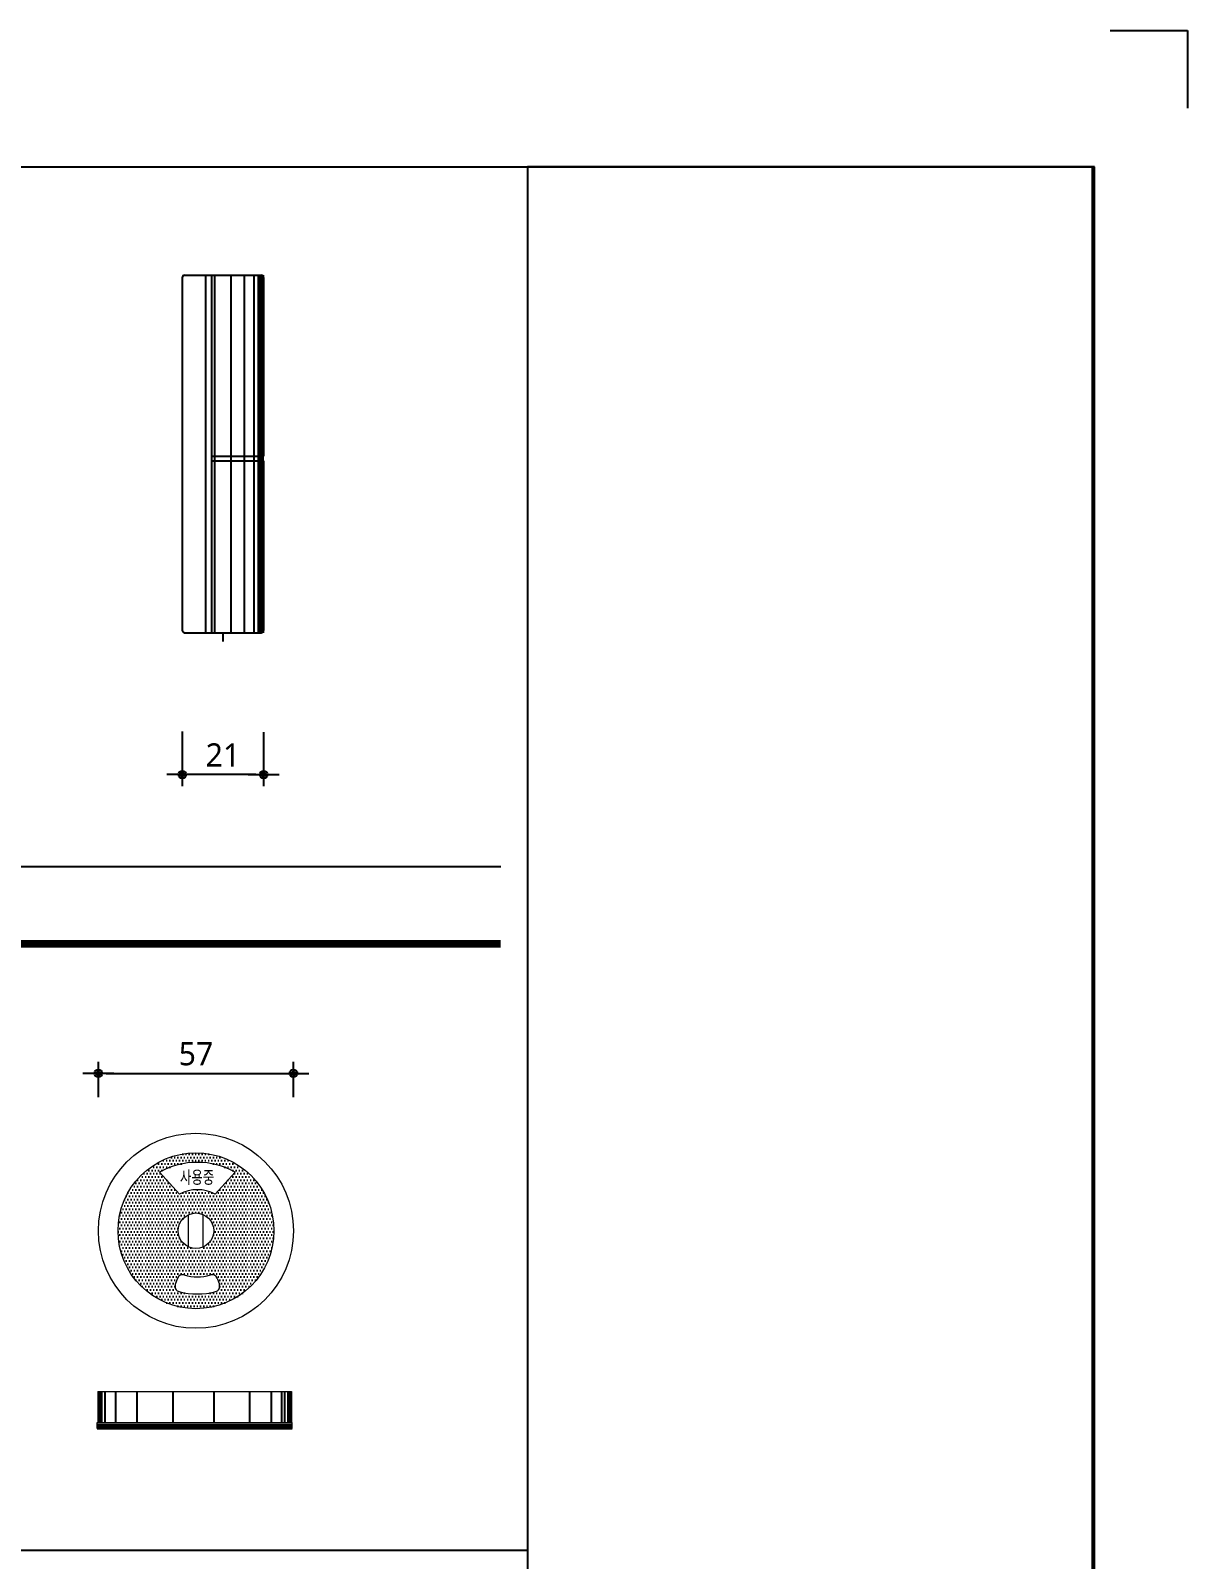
# Model space of a CAD drawing. Extents: x -256 to 8104, y -176 to 5714.
# Drawn here: x 6610 to 8104, y 3740 to 5714 of the extents above; entities that cross this region are included whole.
import ezdxf
from ezdxf.enums import TextEntityAlignment as Align

# ---------------------------------------------------------------- set-up
doc = ezdxf.new("R2010")
doc.units = 0
doc.header["$LTSCALE"] = 30
doc.layers.get('0').update_dxf_attribs({"linetype": 'CONTINUOUS'})
doc.layers.get('DEFPOINTS').update_dxf_attribs({"linetype": 'CONTINUOUS'})
for name, color, linetype in [('curior-0Line', 252, 'CONTINUOUS'), ('DIM', 7, 'CONTINUOUS'), ('부자재', 4, 'CONTINUOUS'), ('잠금쇠(회전형)', 4, 'CONTINUOUS'), ('해치', 8, 'CONTINUOUS')]:
    doc.layers.add(name, color=color, linetype=linetype)
doc.styles.add('HDW', font='gulim.ttc')
doc.styles.add('돋움', font='malgun.ttf')
doc.dimstyles.new('10', dxfattribs={"dimscale": 10, "dimtxt": 3, "dimasz": 1, "dimexe": 1.5, "dimexo": 2, "dimgap": 1, "dimtad": 1, "dimdec": 0, "dimlunit": 6, "dimtxsty": '돋움', "dimblk": 'DIMDOT', "dimcen": -1, "dimdle": 1.5, "dimclrt": 3, "dimazin": 3, "dimtfac": 1, "dimtdec": 0, "dimtix": 1, "dimtmove": 2, "dimatfit": 3, "dimldrblk": 'DIMDOT', "dimarcsym": 0})

# ---------------------------------------------------------------- blocks, each defined once
blk = doc.blocks.new('DIMDOT')
at = {"linetype": 'Continuous'}
blk.add_line((-2, 0), (2, 0), dxfattribs=at)
for radius in [0.5, 0.25]:
    blk.add_circle((0, 0), radius, dxfattribs=at)
blk = doc.blocks.new('*D892')
at = {"layer": 'DEFPOINTS', "color": 0}
for p in [(131675.6824444296, 2803.872486003258), (131423.6824444298, 2753.218628818451), (131675.6824444296, 2753.218628818451)]:
    blk.add_point(p, dxfattribs=at)
at = {"layer": 'DIM', "color": 0, "lineweight": -2, "ltscale": 10}
for p, q in [((131423.6824444298, 2773.218628818451), (131423.6824444298, 2818.872486003258)), ((131433.6824444298, 2803.872486003258), (131665.6824444296, 2803.872486003258)), ((131675.6824444296, 2773.218628818451), (131675.6824444296, 2818.872486003258))]:
    blk.add_line(p, q, dxfattribs=at)
at = {"layer": 'DIM', "color": 0, "lineweight": -2, "xscale": 10, "yscale": 10, "zscale": 10, "rotation": 180}
blk.add_blockref('DIMDOT', (131423.6824444298, 2803.872486003258), dxfattribs=at)
at = {"layer": 'DIM', "color": 0, "lineweight": -2, "xscale": 10, "yscale": 10, "zscale": 10}
blk.add_blockref('DIMDOT', (131675.6824444296, 2803.872486003258), dxfattribs=at)
at = {"layer": 'DIM', "color": 3, "insert": (131549.6824444297, 2829.127241438041), "char_height": 30, "attachment_point": 5, "style": '돋움'}
blk.add_mtext('57', dxfattribs=at)
blk = doc.blocks.new('*D896')
at = {"layer": 'DEFPOINTS', "color": 0}
for p in [(131532.086708637, 3265.416095318271), (131637.086708637, 3264.699967644641), (131532.086708637, 3189.743289645061)]:
    blk.add_point(p, dxfattribs=at)
at = {"layer": 'DIM', "color": 0, "lineweight": -2, "ltscale": 10}
for p, q in [((131532.086708637, 3245.416095318271), (131532.086708637, 3174.743289645061)), ((131637.086708637, 3244.699967644641), (131637.086708637, 3174.743289645061)), ((131627.086708637, 3189.743289645061), (131542.086708637, 3189.743289645061))]:
    blk.add_line(p, q, dxfattribs=at)
at = {"layer": 'DIM', "color": 0, "lineweight": -2, "xscale": 10, "yscale": 10, "zscale": 10, "rotation": 180}
blk.add_blockref('DIMDOT', (131532.086708637, 3189.743289645061), dxfattribs=at)
at = {"layer": 'DIM', "color": 0, "lineweight": -2, "xscale": 10, "yscale": 10, "zscale": 10}
blk.add_blockref('DIMDOT', (131637.086708637, 3189.743289645061), dxfattribs=at)
at = {"layer": 'DIM', "color": 3, "insert": (131584.586708637, 3215.069376601583), "char_height": 30, "attachment_point": 5, "style": '돋움'}
blk.add_mtext('21', dxfattribs=at)
blk = doc.blocks.new('EDGE_33', base_point=(124726.2851637846, -1563.680664004414))
at = {"layer": '해치'}
h = blk.add_hatch(dxfattribs=at)
h.set_pattern_fill('DOTS', color=256, scale=2.628473860016851)
h.set_pattern_definition([(0, (125855.6727590137, -856.68028827524), (2.086351126388375, 4.17270225277675), [0, -4.17270225277675])])
h.paths.add_polyline_path([(131650.3312536874, 2600.653028025574, 1), (131449.0336351722, 2600.653028025574, 1)])
h.paths.add_polyline_path([(131526.73378509, 2600.653028025574, -1), (131572.6311037696, 2600.653028025574, -1)], flags=16)
h.paths.add_polyline_path([(131574.4327023735, 2647.943555465538, 0.2505366125916261), (131528.5353836939, 2647.943555465538), (131502.7226207305, 2676.378958347263, -0.258172905563285), (131600.2454653369, 2676.378958347248)], flags=16)
h.paths.add_polyline_path([(131577.1183527844, 2539.219468782462), (131579.9433518686, 2531.08105027355, -0.4379880791770434), (131575.0868070009, 2522.0095083461, -0.1274951751264745), (131527.8812790664, 2522.00950834614, -0.4379880791752455), (131523.0247341987, 2531.08105027355), (131525.849733283, 2539.219468782465, -0.4071966723044608), (131534.5986670125, 2543.590140619892, 0.1562991311305743), (131568.3694190549, 2543.590140619921, -0.4071966723058066)], flags=16)
h.paths.add_polyline_path([(131524.4948172983, 2655.80195670088), (131577.8860676096, 2655.80195670088), (131577.8860676096, 2683.258802785835), (131524.4948172983, 2683.258802785835)], flags=8)
at = {"color": 2}
for p, q in [((132730.4348948512, 4150.555711724328), (132830.4348948512, 4150.555711724328)), ((132730.4348948512, 4150.555711724328), (132830.4348948512, 4150.555711724328)), ((132730.4348948512, 4150.555711724328), (132830.4348948512, 4150.555711724328)), ((132830.4348948512, 4150.555711724328), (132830.4348948512, 4050.555711724328)), ((132830.4348948512, 4150.555711724328), (132830.4348948512, 4050.555711724328)), ((132830.4348948512, 4150.555711724328), (132830.4348948512, 4050.555711724328)), ((131584.5908096554, 3373.013382130377), (131584.5908096554, 3361.450734728862))]:
    blk.add_line(p, q, dxfattribs=at)
at = {"color": 8}
for p, q in [((130558.2678513288, 3071.093298692487), (131943.5057154913, 3071.093298692487)), ((130558.2678513288, 2188.329298692055), (131977.9348948512, 2188.329298692055))]:
    blk.add_line(p, q, dxfattribs=at)
at = {"color": 2}
for points in [[(124725.5932011207, 3974.713300504356), (131977.9348948512, 3974.713300504356), (131977.9348948512, -1563.601877055704), (124725.5932011207, -1563.601877055704)], [(124725.5932011207, 3974.713300504356), (131977.9348948512, 3974.713300504356), (131977.9348948512, -1563.601877055704), (124725.5932011207, -1563.601877055704)], [(124725.5932011207, 3974.713300504356), (132707.5092856243, 3974.713300504356), (132707.5092856243, -1563.601877055704), (124725.5932011207, -1563.601877055704)]]:
    blk.add_lwpolyline(points, close=True, dxfattribs=at)
at = {"color": 8, "const_width": 10}
blk.add_lwpolyline([(130558.2678513288, 2971.093298692487), (131943.5057154913, 2971.093298692487)], dxfattribs=at)
at = {"layer": 'curior-0Line'}
blk.add_line((131977.9348948512, 3974.713300504356), (131977.9348948512, -1562.847903992784), dxfattribs=at)
blk.add_lwpolyline([(132710.3727078306, 3974.713300504356), (131977.9348948512, 3974.713300504356), (131977.9348948512, -1563.601877055704), (132710.3727078306, -1563.601877055704)], close=True, dxfattribs=at)
at = {"layer": '부자재'}
for p, q in [((131532.0908096552, 3831.576029531893), (131532.0908096552, 3376.013382130144)), ((131535.0908096554, 3834.576029531893), (131634.0908096554, 3834.576029531893)), ((131562.0908096552, 3834.576029531893), (131562.0908096552, 3373.013382130377)), ((131569.6473775607, 3834.576029531893), (131569.6473775607, 3373.013382130377)), ((131637.0908096552, 3831.576029531893), (131637.0908096552, 3600.921621766486)), ((131569.6473775607, 3600.921621766486), (131637.0908096552, 3600.921621766486)), ((131569.6473775607, 3594.921621766718), (131637.0908096552, 3594.921621766718)), ((131636.1513549351, 3600.921621766486), (131636.1513549351, 3594.921621766718)), ((131637.0908096552, 3594.921621766718), (131637.0908096552, 3376.013382130144)), ((131535.0908096554, 3373.013382130377), (131634.0908096554, 3373.013382130377))]:
    blk.add_line(p, q, dxfattribs=at)
for centre, start, end in [((131535.0908096554, 3831.576029531893), 90, 180), ((131634.0908096554, 3831.576029531893), 0, 90), ((131535.0908096554, 3376.013382130144), 180, 270), ((131634.0908096554, 3376.013382130144), 270, 0)]:
    blk.add_arc(centre, 3, start, end, dxfattribs=at)
at = {"layer": '잠금쇠(회전형)', "linetype": 'Continuous', "lineweight": 15}
for p, q in [((131502.7226207305, 2676.378958347299), (131528.5353836939, 2647.943555465549)), ((131600.2454653369, 2676.378958347256), (131574.4327023735, 2647.943555465549)), ((131539.7007734063, 2621.428170545414), (131539.7007734063, 2580.195328844444)), ((131558.7764733083, 2620.984717379785), (131558.7764733083, 2579.751875678843)), ((131525.849733283, 2539.219468782465), (131523.0247341987, 2531.08105027355)), ((131577.1183527844, 2539.219468782465), (131579.9433518686, 2531.08105027355)), ((131422.9395930135, 2393.202918909318), (131673.275670711, 2393.202918909354)), ((131422.9395930135, 2393.202918909336), (131422.9395930135, 2352.934998619314)), ((131423.6758439529, 2393.202918909336), (131423.6758439529, 2352.934998619314)), ((131673.275670711, 2393.202918909336), (131673.275670711, 2352.934998619314)), ((131422.1076318622, 2352.934998619314), (131674.1076318622, 2352.934998619314)), ((131422.1076318622, 2345.191169730241), (131422.1076318622, 2352.934998619314)), ((131674.1076318622, 2345.191169730241), (131674.1076318622, 2352.934998619314)), ((131422.1076318622, 2345.449297359888), (131674.1076318622, 2345.449297359888))]:
    blk.add_line(p, q, dxfattribs=at)
for radius in [125.9999999999999, 100.6488092575871, 22.94865933978261]:
    blk.add_circle((131549.6824444298, 2600.653028025574), radius, dxfattribs=at)
for centre, radius, start, end in [((131551.4840430337, 2588.237805476498), 100.7300309461695, 61.04776711766461, 118.9522328823642), ((131551.4840430337, 2605.019281782252), 48.67375305779255, 61.86964623622281, 118.1303537637772), ((131529.6376614874, 2528.785578061792), 7, 160.8571444235708, 255.4685271519873), ((131532.4626605717, 2536.923996570708), 7, 72.23318590305126, 160.8571444236235), ((131551.4840430337, 2596.286774268896), 55.33580324993714, 252.2331859029655, 287.766814097006), ((131570.5054254957, 2536.923996570708), 7, 19.14285557637653, 107.7668140969487), ((131573.33042458, 2528.785578061792), 7, 284.5314728480052, 19.14285557642927), ((131551.4840430337, 2613.06825057465), 94.06798075402494, 255.4685271519851, 284.5314728479806)]:
    blk.add_arc(centre, radius, start, end, dxfattribs=at)
at = {"layer": '해치'}
for p, q in [((131574.2475390537, 3373.013382130377), (131574.2475390537, 3834.576029531893)), ((131595.1965027326, 3373.013382130377), (131595.1965027326, 3834.576029531893)), ((131612.2479988556, 3373.013382130377), (131612.2479988556, 3834.576029531893)), ((131624.7898485526, 3373.013382130377), (131624.7898485526, 3834.576029531893)), ((131630.4075310282, 3373.013382130377), (131630.4075310282, 3834.576029531893)), ((131633.2593428926, 3373.013382130377), (131633.2593428926, 3834.576029531893)), ((131635.1968442887, 3373.013382130377), (131635.1968442887, 3834.576029531893)), ((131636.3071072757, 3373.013382130377), (131636.3071072757, 3834.576029531893)), ((131636.6989584654, 3600.921621766486), (131636.6989584654, 3834.576029531893)), ((131636.9602015666, 3600.921621766486), (131636.9602015666, 3834.576029531893)), ((131636.6989584654, 3373.013382130377), (131636.6989584654, 3594.921621766718)), ((131636.9602015666, 3373.013382130377), (131636.9602015666, 3594.921621766718)), ((131425.2446823961, 2393.202918909336), (131425.2446823961, 2352.934998619314)), ((131427.7135653285, 2393.202918909336), (131427.7135653285, 2352.934998619314)), ((131432.0341639422, 2393.202918909336), (131432.0341639422, 2352.934998619314)), ((131445.6130557282, 2393.202918909336), (131445.6130557282, 2352.934998619314)), ((131473.3881491671, 2393.202918909336), (131473.3881491671, 2352.934998619314)), ((131519.6799002578, 2393.202918909336), (131519.6799002578, 2352.934998619314)), ((131572.745317269, 2393.202918909336), (131572.745317269, 2352.934998619314)), ((131619.0370683597, 2393.202918909336), (131619.0370683597, 2352.934998619314)), ((131646.8121617985, 2393.202918909336), (131646.8121617985, 2352.934998619314)), ((131660.3910535846, 2393.202918909336), (131660.3910535846, 2352.934998619314)), ((131664.1810997824, 2393.202918909336), (131664.1810997824, 2352.934998619314)), ((131668.501698396, 2393.202918909336), (131668.501698396, 2352.934998619314)), ((131670.9705813284, 2393.202918909336), (131670.9705813284, 2352.934998619314)), ((131672.5394197716, 2393.202918909336), (131672.5394197716, 2352.934998619314)), ((131422.1076318622, 2350.35372232296), (131674.1076318622, 2350.35372232296)), ((131422.1076318622, 2349.063084174775), (131674.1076318622, 2349.063084174775)), ((131422.1076318622, 2347.772446026606), (131674.1076318622, 2347.772446026606)), ((131422.1076318622, 2346.998063137695), (131674.1076318622, 2346.998063137695)), ((131422.1076318622, 2346.223680248792), (131674.1076318622, 2346.223680248792)), ((131422.1076318622, 2345.191169730241), (131674.1076318622, 2345.191169730241))]:
    blk.add_line(p, q, dxfattribs=at)
at = {"layer": '잠금쇠(회전형)', "linetype": 'Continuous', "lineweight": 15, "style": 'HDW', "width": 0.6592777320945165}
blk.add_text('사용중', height=16.40420955433801, dxfattribs=at).set_placement((131529.0709583124, 2661.535784940579), (131573.3099265954, 2661.535784940579), align=Align.FIT)
at = {"layer": 'DIM', "ltscale": 10}
dim = blk.add_linear_dim(base=(131532.086708637, 3189.743289645061), p1=(131637.086708637, 3264.699967644641), p2=(131532.086708637, 3265.416095318271), angle=180, text='21', dimstyle='10', override={"dimtxsty": '돋움'}, dxfattribs=at)
dim.commit()
dim.dimension.update_dxf_attribs({"geometry": '*D896', "text_midpoint": (131584.586708637, 3215.069376601583)})
dim = blk.add_linear_dim(base=(131675.6824444296, 2803.872486003258), p1=(131423.6824444298, 2753.218628818451), p2=(131675.6824444296, 2753.218628818451), text='57', dimstyle='10', override={"dimtxsty": '돋움'}, dxfattribs=at)
dim.commit()
dim.dimension.update_dxf_attribs({"geometry": '*D892', "text_midpoint": (131549.6824444297, 2829.127241438041)})

msp = doc.modelspace()

# ---------------------------------------------------------------- block references
msp.add_blockref('EDGE_33', (0, 0))

doc.saveas('drawing.dxf')
